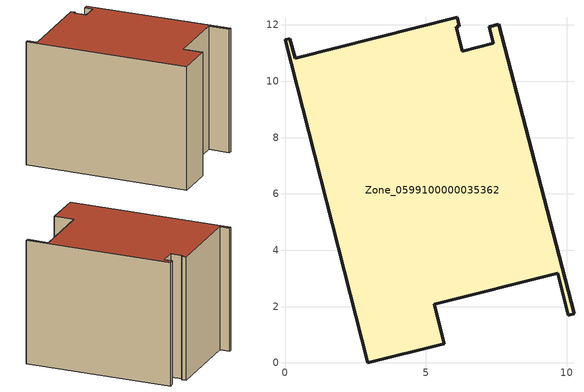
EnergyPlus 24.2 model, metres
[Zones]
Zone_0599100000035362
 floor ground (C_G): 6.07,11.93 6.29,11.07 7.39,11.35 7.25,11.94 7.58,12.02 10.26,1.75 10.04,1.7 9.67,3.19 5.29,2.09 5.64,0.68 2.93,0 0,11.46 0.17,11.51 0.36,10.82 6.11,12.28 6.19,11.96 z0
 wall outside (C_F): 2.93,0 5.64,0.68 5.29,2.09 9.67,3.19 10.04,1.7 10.26,1.75 7.58,12.02 7.25,11.94 7.39,11.35 6.29,11.07 6.07,11.93 6.19,11.96 6.11,12.28 0.36,10.82 0.17,11.51 0,11.46 2.93,0 z0:9.09
 roof outside (C_R): 6.11,12.28 0.36,10.82 0.17,11.51 0,11.46 2.93,0 5.64,0.68 5.29,2.09 9.67,3.19 10.04,1.7 10.26,1.75 7.58,12.02 7.25,11.94 7.39,11.35 6.29,11.07 6.07,11.93 6.19,11.96 z9.09
[BUILDING]
Pand.0599100000035362: North Axis=0; Terrain=City; Loads Convergence Tolerance Value=0.04; Temperature Convergence Tolerance Value=0.4; Solar Distribution=FullExterior; Maximum Number of Warmup Days=25; Minimum Number of Warmup Days=1
[Site:Location]
Rotterdam.The.Hague.AP_ZH_NLD Design_Conditions: Latitude=51.96; Longitude=4.45; Time Zone=1; Elevation=-4.5
[SITE:GROUNDTEMPERATURE:BUILDINGSURFACE]
18, 18, 18, 18, 18, 18, 18, 18, 18, 18, 18, 18
[MATERIAL] Thermal Absorptance=0.9; Solar Absorptance=0.7; Visible Absorptance=0.7
Name | Roughness | Thickness | Conductivity | Density | Specific Heat
G.TI.1975-1991 | MediumSmooth | 0.15 | 0.288461 | 540 | 1210
F.TI.1975-1991 | Rough | 0.3 | 0.230769 | 1920 | 840
R.TI.1975-1991 | MediumRough | 0.2 | 0.153846 | 1500 | 1000
[CONSTRUCTION]
C_G: G.TI.1975-1991
C_F: F.TI.1975-1991
C_R: R.TI.1975-1991
[ZONE]
Zone_0599100000035362: Type=1; Multiplier=1; Ceiling Height=Autocalculate; Volume=Autocalculate; Floor Area=autocalculate; Part of Total Floor Area=Yes
[ZONEINFILTRATION:DESIGNFLOWRATE]
Infil_Zone_0599100000035362: Zone or ZoneList or Space or SpaceList=Zone_0599100000035362; Schedule=AlwaysOn; Design Flow Rate Calculation Method=Flow/Area; Flow Rate per Floor Area=0.003; Constant Term Coefficient=1; Temperature Term Coefficient=0; Velocity Term Coefficient=0; Velocity Squared Term Coefficient=0
[HVACTEMPLATE:ZONE:IDEALLOADSAIRSYSTEM]
Zone_0599100000035362: Maximum Heating Supply Air Temperature=50; Minimum Cooling Supply Air Temperature=13; Maximum Heating Supply Air Humidity Ratio=0.0156; Minimum Cooling Supply Air Humidity Ratio=0.0077; Heating Limit=NoLimit; Cooling Limit=NoLimit; Dehumidification Control Type=ConstantSensibleHeatRatio; Cooling Sensible Heat Ratio=0.7; Dehumidification Setpoint=60; Humidification Control Type=None; Humidification Setpoint=30; Outdoor Air Method=None; Outdoor Air Flow Rate per Person=0.00944; Outdoor Air Flow Rate per Zone Floor Area=0; Outdoor Air Flow Rate per Zone=0; Demand Controlled Ventilation Type=None; Outdoor Air Economizer Type=NoEconomizer; Heat Recovery Type=None; Sensible Heat Recovery Effectiveness=0.7; Latent Heat Recovery Effectiveness=0.65
[ZONECONTROL:THERMOSTAT]
ThermostatControl_Zone_0599100000035362: Zone or ZoneList=Zone_0599100000035362; Control Type Schedule=DualSetpointControlType; Control 1=Thermostat_Zone_0599100000035362; Temperature Difference Between Cutout And Setpoint=0
[THERMOSTATSETPOINT:DUALSETPOINT]
Thermostat_Zone_0599100000035362: Heating Setpoint Temperature Schedule=HeatingSetpoint_Zone_0599100000035362; Cooling Setpoint Temperature Schedule=CoolingSetpoint_Zone_0599100000035362
[SCHEDULE:COMPACT]
HeatingSetpoint_Zone_0599100000035362: Through: 12/31, For: AllDays, Until: 24:00, 21
CoolingSetpoint_Zone_0599100000035362: Through: 12/31, For: AllDays, Until: 24:00, 24
DualSetpointControlType: Through: 12/31, For: AllDays, Until: 24:00, 4
AlwaysOn: Through: 12/31, For: AllDays, Until: 24:00, 1
